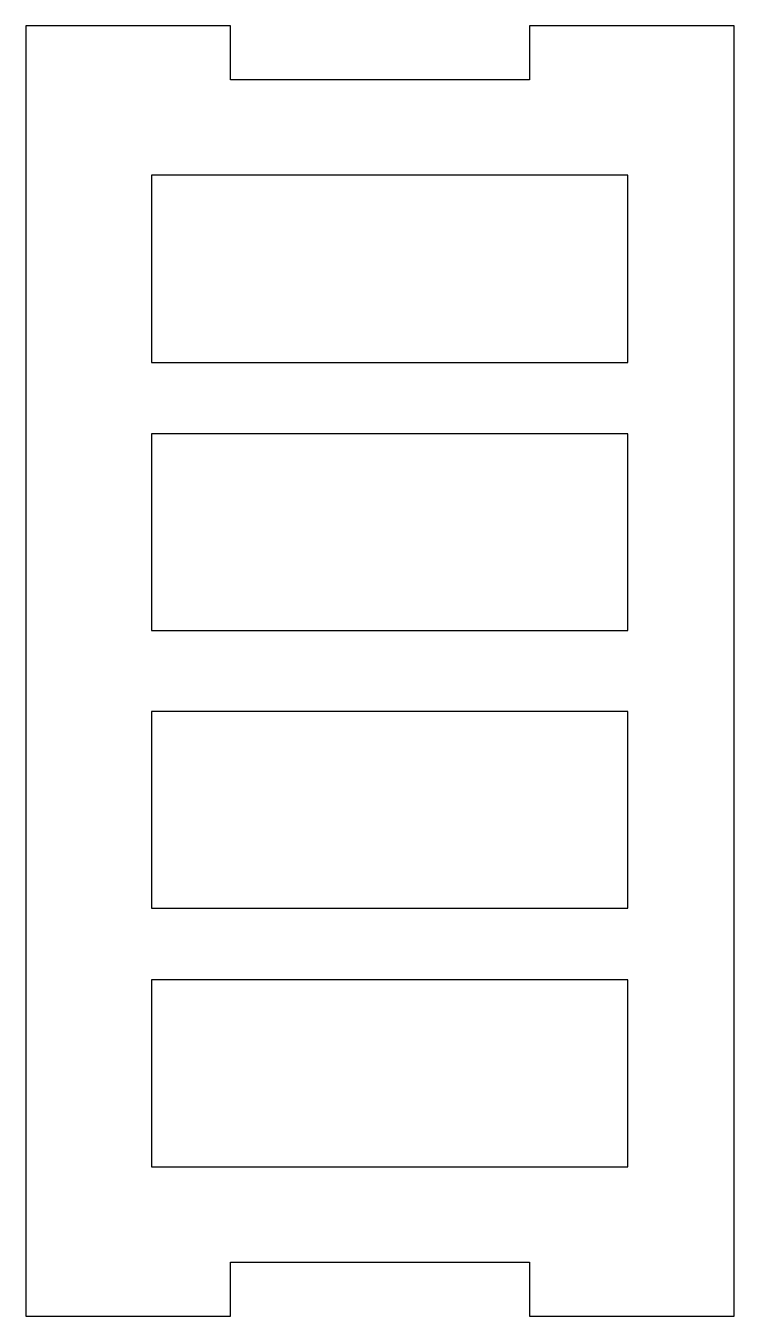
# Model space of a CAD drawing. Header units: millimetres. Extents: x -35 to 34, y -96 to 30.
import ezdxf

# ---------------------------------------------------------------- set-up
doc = ezdxf.new("R2010")
doc.units = ezdxf.units.MM

msp = doc.modelspace()

# ---------------------------------------------------------------- linework, layer by layer
at = {"color": 7, "linetype": 'Continuous', "lineweight": 25}
for p, q in [((-14.78, 30.43), (-34.78, 30.43)), ((-34.78, 30.43), (-34.78, -95.57)), ((-14.78, 25.16), (-14.78, 30.43)), ((14.42, 30.43), (14.42, 25.16)), ((34.42, 30.43), (14.42, 30.43)), ((34.42, -95.57), (34.42, 30.43)), ((14.42, 25.16), (-14.78, 25.16)), ((24.03, 15.85), (-22.51, 15.85)), ((-22.51, 15.85), (-22.51, -2.43)), ((24.03, -2.43), (24.03, 15.85)), ((-22.51, -2.43), (24.03, -2.43)), ((24.03, -9.4), (-22.51, -9.4)), ((-22.51, -9.4), (-22.51, -28.61)), ((24.03, -28.61), (24.03, -9.4)), ((-22.51, -28.61), (24.03, -28.61)), ((24.03, -36.52), (-22.51, -36.52)), ((-22.51, -36.52), (-22.51, -55.73)), ((24.03, -55.73), (24.03, -36.52)), ((-22.51, -55.73), (24.03, -55.73)), ((24.03, -62.71), (-22.51, -62.71)), ((-22.51, -62.71), (-22.51, -80.98)), ((24.03, -80.98), (24.03, -62.71)), ((-22.51, -80.98), (24.03, -80.98)), ((-14.78, -90.3), (14.42, -90.3)), ((-14.78, -95.57), (-14.78, -90.3)), ((14.42, -90.3), (14.42, -95.57)), ((-34.78, -95.57), (-14.78, -95.57)), ((14.42, -95.57), (34.42, -95.57))]:
    msp.add_line(p, q, dxfattribs=at)

doc.saveas('drawing.dxf')
